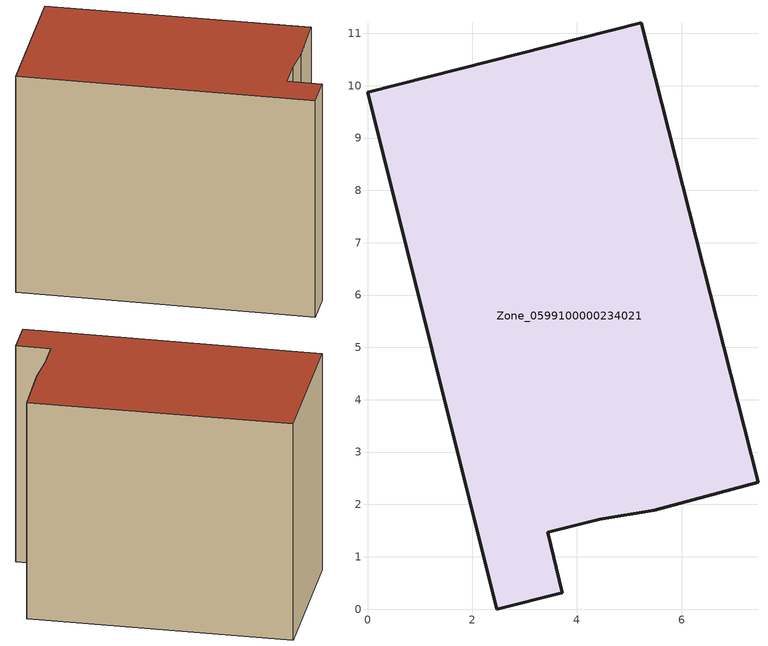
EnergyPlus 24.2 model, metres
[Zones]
Zone_0599100000234021
 floor ground (C_G): 5.23,11.2 7.46,2.42 5.48,1.89 4.44,1.72 3.44,1.47 3.72,0.31 2.47,0 0,9.88 z0
 wall outside (C_F): 2.47,0 3.72,0.31 3.44,1.47 4.44,1.72 5.48,1.89 7.46,2.42 5.23,11.2 0,9.88 2.47,0 z0:8.06
 roof outside (C_R): 7.46,2.42 5.23,11.2 0,9.88 2.47,0 3.72,0.31 3.44,1.47 4.44,1.72 5.48,1.89 z8.06
[BUILDING]
Pand.0599100000234021: North Axis=0; Terrain=City; Loads Convergence Tolerance Value=0.04; Temperature Convergence Tolerance Value=0.4; Solar Distribution=FullExterior; Maximum Number of Warmup Days=25; Minimum Number of Warmup Days=1
[Site:Location]
Rotterdam.The.Hague.AP_ZH_NLD Design_Conditions: Latitude=51.96; Longitude=4.45; Time Zone=1; Elevation=-4.5
[SITE:GROUNDTEMPERATURE:BUILDINGSURFACE]
18, 18, 18, 18, 18, 18, 18, 18, 18, 18, 18, 18
[MATERIAL] Thermal Absorptance=0.9; Solar Absorptance=0.7; Visible Absorptance=0.7
Name | Roughness | Thickness | Conductivity | Density | Specific Heat
G.TI.1975-1991 | MediumSmooth | 0.15 | 0.288461 | 540 | 1210
F.TI.1975-1991 | Rough | 0.3 | 0.230769 | 1920 | 840
R.TI.1975-1991 | MediumRough | 0.2 | 0.153846 | 1500 | 1000
[CONSTRUCTION]
C_G: G.TI.1975-1991
C_F: F.TI.1975-1991
C_R: R.TI.1975-1991
[ZONE]
Zone_0599100000234021: Type=1; Multiplier=1; Ceiling Height=Autocalculate; Volume=Autocalculate; Floor Area=autocalculate; Part of Total Floor Area=Yes
[ZONEINFILTRATION:DESIGNFLOWRATE]
Infil_Zone_0599100000234021: Zone or ZoneList or Space or SpaceList=Zone_0599100000234021; Schedule=AlwaysOn; Design Flow Rate Calculation Method=Flow/Area; Flow Rate per Floor Area=0.003; Constant Term Coefficient=1; Temperature Term Coefficient=0; Velocity Term Coefficient=0; Velocity Squared Term Coefficient=0
[HVACTEMPLATE:ZONE:IDEALLOADSAIRSYSTEM]
Zone_0599100000234021: Maximum Heating Supply Air Temperature=50; Minimum Cooling Supply Air Temperature=13; Maximum Heating Supply Air Humidity Ratio=0.0156; Minimum Cooling Supply Air Humidity Ratio=0.0077; Heating Limit=NoLimit; Cooling Limit=NoLimit; Dehumidification Control Type=ConstantSensibleHeatRatio; Cooling Sensible Heat Ratio=0.7; Dehumidification Setpoint=60; Humidification Control Type=None; Humidification Setpoint=30; Outdoor Air Method=None; Outdoor Air Flow Rate per Person=0.00944; Outdoor Air Flow Rate per Zone Floor Area=0; Outdoor Air Flow Rate per Zone=0; Demand Controlled Ventilation Type=None; Outdoor Air Economizer Type=NoEconomizer; Heat Recovery Type=None; Sensible Heat Recovery Effectiveness=0.7; Latent Heat Recovery Effectiveness=0.65
[ZONECONTROL:THERMOSTAT]
ThermostatControl_Zone_0599100000234021: Zone or ZoneList=Zone_0599100000234021; Control Type Schedule=DualSetpointControlType; Control 1=Thermostat_Zone_0599100000234021; Temperature Difference Between Cutout And Setpoint=0
[THERMOSTATSETPOINT:DUALSETPOINT]
Thermostat_Zone_0599100000234021: Heating Setpoint Temperature Schedule=HeatingSetpoint_Zone_0599100000234021; Cooling Setpoint Temperature Schedule=CoolingSetpoint_Zone_0599100000234021
[SCHEDULE:COMPACT]
HeatingSetpoint_Zone_0599100000234021: Through: 12/31, For: AllDays, Until: 24:00, 21
CoolingSetpoint_Zone_0599100000234021: Through: 12/31, For: AllDays, Until: 24:00, 24
DualSetpointControlType: Through: 12/31, For: AllDays, Until: 24:00, 4
AlwaysOn: Through: 12/31, For: AllDays, Until: 24:00, 1
